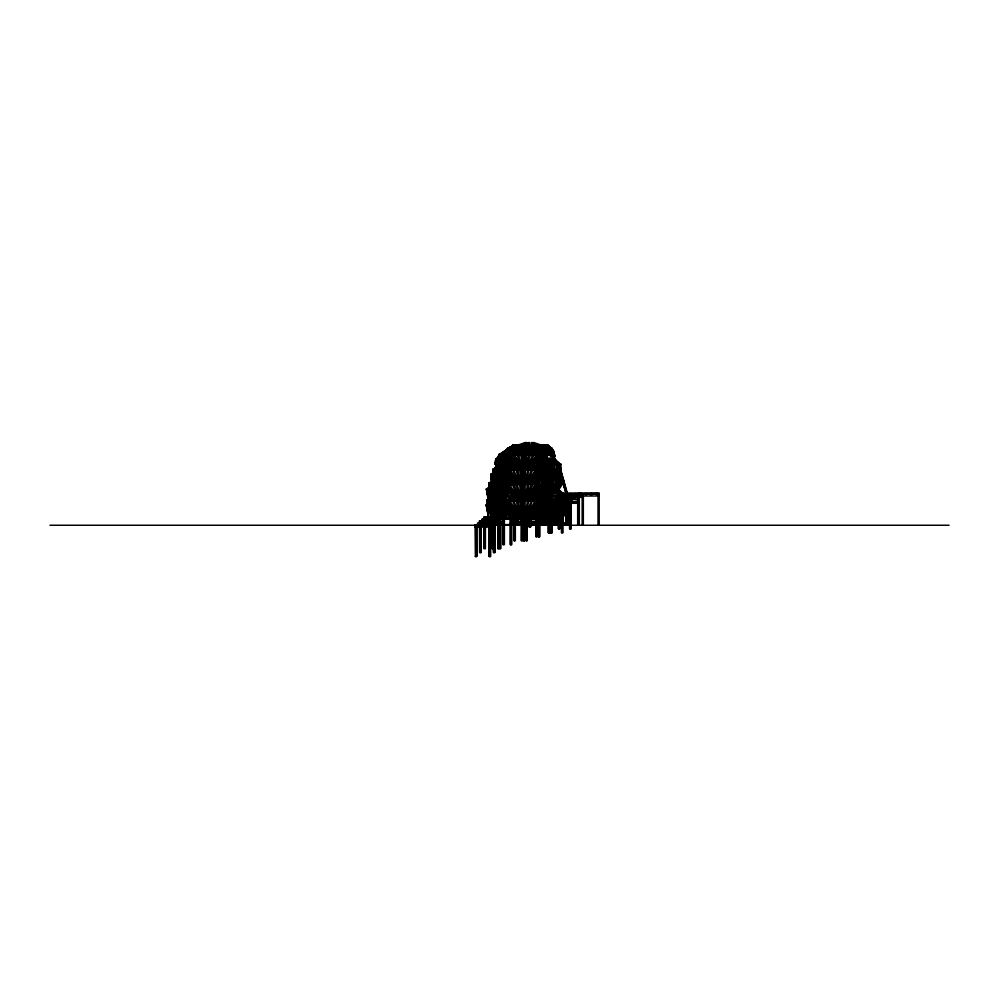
<?xml version="1.0" encoding="UTF-8"?>
<svg xmlns="http://www.w3.org/2000/svg" width="999" height="999" viewBox="0 0 999 999"><rect width="100%" height="100%" fill="white"/><g stroke="black" fill="none" stroke-linecap="round" stroke-linejoin="round"><path stroke-width="1.5" d="M500.599 499.887L500.924 485.152M501.51 518.893L500.561 518.693L500.924 501.011M500.786 499.85L500.899 488.086M500.899 503.946L500.561 518.693M501.336 501.56L501.498 485.439L500.736 485.189M501.323 518.943L501.66 488.261M501.523 517.37L501.66 504.12M521.003 467.182L521.191 455.419L522.365 455.469L521.228 455.532M522.14 467.12L522.327 455.357M507.579 474.1C508.466 457.842 506.805 485.414 506.555 468.868L538.648 468.893L538.536 474.138L537.35 474.1L537.462 468.868L537.4 474.138M529.62 463.236L538.611 469.68L537.937 470.616L528.995 464.21L529.62 463.236L515.759 463.236L506.643 469.642L514.473 482.929L514.497 481.78L520.229 481.805M514.897 464.423L530.519 464.423M520.242 482.979L514.448 482.929L514.497 481.78M522.602 470.042L522.614 468.893M522.627 468.656L522.652 467.507M522.652 467.257L522.677 466.108M522.652 465.859L522.639 464.685M522.976 479.957L523.314 463.299M537.887 470.591L538.611 469.68L530.182 482.979L530.119 481.78M530.144 482.954L530.157 481.805M539.31 479.133L538.174 479.133L538.211 475.174M501.785 472.739L502.31 455.282L503.071 455.044L502.547 472.49M502.01 471.291L502.36 459.59M502.734 472.552L503.134 459.465M523.751 494.493L524.013 484.353L525.187 484.39L524.875 494.78M523.613 513.586L524.05 500.724L525.187 500.786L524.762 513.648L523.613 513.586L524.762 513.648M524 513.124L523.776 518.868L524.925 518.943L525.149 512.662M488.898 488.061C490.384 474.95 487.562 489.035 489.647 488.099M489.735 485.464L490.01 482.829L489.922 485.464M548.114 508.316C550.074 490.472 545.641 508.666 549.238 508.291M548.289 522.664L548.676 511.413M507.205 454.545L507.604 448.826M507.642 453.471L507.842 448.826L513.698 444.93M499.438 484.016L499.9 475.024L500.636 474.962L500.387 483.603M499.625 484.053L499.9 475.024M544.88 448.451L551.685 456.456L544.755 448.551L551.56 456.555L548.788 453.596M508.578 448.788L508.429 452.622L508.953 448.451M508.791 454.582L509.203 448.451L508.903 454.682M544.617 456.318L545.317 447.265L546.053 447.515L545.429 456.456L544.118 456.555M545.354 456.555L546.053 447.515M523.426 480.044L524.2 469.967L525.374 470.067L524.325 482.979L525.374 470.067M525.412 484.053L525.586 481.406M538.898 454.408L538.486 459.128L539.622 459.128L540.034 454.408L507.942 454.295C507.367 469.667 510.514 444.318 508.678 459.016M530.819 466.046L530.719 467.07L515.034 466.97L515.197 466.046M522.352 467.182L523.851 449.325L525.024 449.438L523.501 467.182M524.275 450.524L524.275 451.673M523.451 467.07L525.024 449.438M530.769 467.182L539.71 458.179L538.848 457.405L529.945 466.533L530.769 467.182L539.947 455.182L531.343 449.213L532.167 450.362L516.595 449.887M539.585 459.016L540.034 454.408M536.638 499.612L536.975 495.729M536.775 498.451C538.598 496.953 535.114 499.887 537.1 495.766M537.637 499.612L537.974 495.729M537.986 512.924C536.013 507.467 544.255 514.373 548.289 511.463M549.413 507.267L543.181 507.23L543.081 508.366L537.599 499.75M539.86 517.27L543.918 523.501L543.081 524.225L543.181 523.089L547.764 523.089M543.181 523.089C544.143 528.296 533.491 508.054 543.081 524.225M550.012 500.811L550.412 496.303M550.137 500.861L550.536 496.353M551.023 500.811L551.411 496.303L551.136 500.861M563.299 516.258L564.872 514.31L564.048 513.548L555.993 523.451L556.818 524.225L556.918 523.089L552.347 523.089L557.042 523.126L556.942 524.263L551.323 524.225M563.936 498.314L564.16 495.729M564.285 495.766L563.811 499.612L564.934 499.662L565.159 495.729M565.397 510.327L564.273 510.289L563.811 515.472L564.934 515.521L565.272 510.289L564.934 515.521M491.133 473.863L490.846 479.133L491.133 473.863L512.237 473.888L511.763 479.133L510.839 479.095L511.5 473.888M490.659 479.095L491.595 479.133L492.207 473.951M492.669 474.138L492.957 468.868L498.051 468.893M493.344 472.802L493.581 470.179M493.531 472.827L493.706 468.868M496.903 469.38L507.092 469.38M500.524 483.404L502.122 468.231M500.711 483.441L501.785 473.888L501.486 475.012M502.035 470.854L501.96 469.68L502.072 470.854M501.136 484.927L502.647 468.269L502.559 471.328M502.285 474.35L501.323 484.952L502.734 474.962L503.658 475.062L502.31 485.364M502.834 457.667L503.096 453.184L504.108 452.922L503.646 457.554M503.484 457.442L504.108 452.922M526.261 524.762L526.123 521.291M527.122 525.249L528.146 519.892L527.609 525.249L527.659 512.475M527.847 525.249L528.146 522.202M491.908 474.45L492.532 473.351L491.221 484.365M490.259 490.397L492.282 473.326M490.509 490.422L490.846 487.612M495.242 471.765L496.853 458.141M495.504 471.678L497.102 458.166L496.728 459.29M515.122 451.336L515.484 448.289M515.921 451.336L516.283 448.289M521.54 445.691L532.455 445.591L531.967 445.117M525.986 450.736L526.673 445.03M526.623 448.963L527.085 444.93L526.898 446.678M526.785 450.736L527.497 445.117L526.66 444.93M537.924 448.289L537.562 451.336L536.763 451.336L537.1 448.201M501.723 501.136L503.583 487.337L501.91 501.086M502.46 501.623L504.145 487.799L503.396 487.387M502.647 501.585L504.145 487.799M502.472 518.893L501.535 518.518L503.583 503.196M503.596 503.721L501.535 518.518M503.459 506.343L504.108 500.998M502.285 518.943L504.145 503.658L503.396 503.246M502.647 517.445L504.145 503.658M501.61 485.039L502.734 474.962M501.948 486.638L503.658 475.062M549.325 477.609L551.835 459.79L549.325 477.609L550.437 477.822L552.822 460.039L551.71 459.827M550.312 477.859L552.822 460.039M554.982 475.249L552.597 493.044L551.61 492.794L553.796 476.486M553.921 476.461L551.61 492.794M502.734 472.739L504.458 460.052L505.407 460.039L503.683 472.727M502.922 472.789L504.458 460.052M503.496 472.664L505.407 460.039M550.961 505.407L552.372 495.442M550.874 506.868L552.497 495.479M551.86 507.067L553.371 495.504M551.885 515.609L552.372 511.301L553.483 511.413L552.035 521.628M551.923 521.578L553.483 511.413M523.776 467.12L525.524 455.357L526.66 455.419L524.912 467.182M495.804 458.891L495.079 464.085L495.804 458.891L506.443 458.941L506.056 460.015M495.829 464.085C496.853 451.823 497.465 464.71 494.892 464.023M502.035 453.971L511.763 453.371L511.538 454.395L513.236 456.618M503.621 472.739L507.217 453.471M504.07 471.303L506.443 458.941M506.78 455.906L507.005 454.782L506.955 455.969L499.862 455.906L501.123 454.782L513.024 454.845L501.123 454.782M507.255 453.371L507.242 454.545M506.493 458.703C508.066 456.718 499.438 460.527 496.803 458.641L498.064 457.517L514.935 457.33L498.339 457.28L499.6 456.156L513.886 456.156L514.747 457.28M504.37 472.739L507.767 453.421L507.43 456.443M504.807 471.303L506.905 459.415M512.225 453.971L511.763 453.371M515.971 458.891L515.072 464.023L515.996 464.085L516.72 458.891L515.996 464.085M515.259 464.085L516.158 458.941L515.122 457.579L498.064 457.517M525.387 495.654L528.521 479.133L529.632 479.345L526.748 494.767M526.71 494.767L529.595 479.333M525.312 518.643L526.423 518.893L525.262 518.693L529.632 495.966L528.521 495.729L525.099 513.411L526.223 513.648M526.386 518.943L527.597 512.799M504.557 472.664L507.305 459.99L508.216 460.114L505.756 471.503M504.745 472.727L507.305 459.99M505.569 471.453L508.216 460.114M511.413 447.365L510.689 447.515L509.777 452.297L510.539 448.776M509.665 454.72L511.301 447.265M504.895 457.105L506.243 451.036L507.055 450.811L505.769 456.643M505.069 457.217L506.418 451.148L507.23 450.924M502.385 486.226L506.393 469.942M502.572 486.251L505.344 474.388M503.034 486.675L506.905 470.167M503.221 486.7L506.081 474.525M525.399 479.77L528.921 464.922L530.069 465.197L527.022 477.859M526.123 484.74L526.835 481.768M502.522 502.497L505.969 489.373L502.709 502.46M503.571 501.735L506.693 489.947L503.758 501.685M504.433 505.806L506.081 499.937L506.793 500.524L505.344 505.656M504.62 505.756L506.081 499.937M503.421 518.893L502.522 518.356L505.781 505.269L511.388 513.361M505.969 505.232L502.522 518.356M503.234 518.943L506.693 505.806L503.758 517.544M508.316 493.543L507.704 492.407L503.708 502.31L504.383 503.034L507.917 489.835L500.986 483.553L491.258 484.215L501.71 484.69C501.186 482.292 500.462 485.526 500.986 483.553M546.253 456.555L548.439 448.788C545.966 448.414 545.392 458.316 545.991 456.456M552.422 506.643L555.207 496.316M553.196 507.055L556.206 496.403M553.321 507.092L556.331 496.453M551.885 523.938L555.619 510.701L551.997 523.976L552.959 524.225L556.73 510.876M552.959 524.225L556.618 510.839M550.649 477.435L555.144 462L556.106 462.425L551.723 477.822L550.774 477.41M552.934 492.619L557.317 477.21L552.934 492.619L553.896 493.044L558.004 478.958M553.896 493.044L557.892 478.983M503.721 490.234L504.532 487.45M503.908 490.234L504.72 487.45M504.495 490.372L505.269 487.699M504.682 490.372L505.457 487.699M547.19 525.249L549.163 519.892L547.614 525.249M492.819 484.315L493.706 481.418M496.328 472.689L498.076 466.87M549.587 448.726L549.3 449.375L542.469 445.666L542.757 445.03L549.587 448.726L547.152 456.555L538.911 456.555M505.556 472.49L509.777 459.403M505.744 472.552L509.965 459.465M507.455 468.968L512.062 455.344L511.376 455.094M501.448 500.074L500.799 499.463L507.917 505.694L507.617 506.63L500.686 500.349L500.986 499.413L487.599 499.512L488.698 498.326M500.686 500.349L501.173 499.375M500.686 484.49L507.43 490.809L507.917 489.835L486.9 489.885L487.45 490.809L487.087 489.835L491.745 483.603M507.43 506.668L507.917 505.694L504.008 518.981L504.033 517.794L504.195 518.943L493.806 518.981L493.656 517.844L493.993 518.943L494.667 518.169L487.799 508.304L487.325 509.028L493.993 518.943M530.531 450.811L525.237 466.858L530.531 450.811L531.63 451.036L526.373 467.182M503.034 487.524L508.553 472.152M503.221 487.562L507.579 474.95M504.195 486.488L509.015 472.539L508.366 472.127M504.383 486.513L508.279 475.262M527.122 495.504L532.167 481.231L533.279 481.618L528.608 494.83L533.241 481.618M510.189 454.233L513.748 446.078M510.302 454.32L513.049 446.128M510.901 453.733L513.636 445.979M511.001 453.833L512.837 448.663M528.833 512.924L526.773 518.518L527.897 518.893L528.946 515.984M502.809 454.408L499.113 454.295L497.315 459.016L498.064 459.016M497.49 459.128L499.113 454.295M498.513 457.829L499.862 454.295L498.676 457.942M506.206 449.775L507.33 449.438L507.092 453.034L506.468 450.661C510.414 447.627 497.777 459.44 499.075 455.082L507.155 449.325L507.954 454.682M529.857 449.95L531.331 445.979L532.117 446.228L531.206 448.576M530.731 449.65L532.117 446.228M507.704 492.407L503.521 502.36L504.195 503.084L508.366 493.131L504.383 503.034M506.918 507.579L507.954 504.994M503.521 518.219L507.704 508.266L508.366 508.991L504.383 518.893L503.521 518.219L504.195 518.943L508.366 508.991M544.667 447.614L552.047 456.456L544.667 447.614L548.463 452.297M527.934 478.359L532.492 467.132L533.591 467.582L529.258 478.096M529.532 484.315L530.494 481.843M505.631 490.571L507.267 486.663M507.205 488.474L508.254 485.939M506.855 489.735L508.441 485.939M507.779 469.58L510.776 462.712M511.975 459.952L513.361 457.267M507.967 469.63L512.762 458.641M509.29 467.944L513.786 457.617L513.174 457.205M509.478 468.007L512.824 460.314M553.833 506.518L558.666 495.404M553.958 506.555L558.778 495.454M554.645 507.117L560.889 493.094L559.865 492.632M559.727 511.613L554.245 524.225L553.234 523.763L558.666 511.263M558.778 511.313L553.234 523.763M559.602 511.575L554.245 524.225M506.78 492.507L509.065 487.25M514.635 525.249L517.007 519.892M514.947 525.249L517.195 520.167M515.659 525.249L518.381 519.892L517.032 525.249M515.971 525.249L518.381 519.892M516.72 525.249L518.381 522.202M557.842 467.195L552.897 477.859L551.997 477.272L558.116 464.048M557.767 487.587L555.182 493.044L554.283 492.457L558.004 484.515M559.078 481.905L560.402 479.233L561.301 479.82L558.841 484.977M504.058 487.362L510.477 474.2L504.058 487.362L504.832 487.974L511.063 474.787L510.289 474.175M504.645 487.949L511.063 474.787M511.263 454.27L514.198 448.913L512.512 452.759M512.4 452.659L514.198 448.913M535.714 471.778L540.447 477.859L554.42 477.797L560.676 464.523L552.235 458.166L551.723 459.115L557.617 463.623M557.742 490.384L556.48 493.543M559.015 487.712L562.961 479.707L555.831 474.238M505.806 489.985L505.519 486.775L505.794 487.974L512.325 474.675L506.63 468.231L507.33 468.881M533.99 452.809L526.81 466.808L527.834 467.182L535.014 453.184L533.99 452.809L535.014 453.184M527.147 445.167L528.521 442.52L528.521 445.167M528.284 445.167L529.657 442.52L529.657 445.167M549.575 450.237L546.465 456.131L547.152 456.555L550.262 450.661L549.5 450.324L550.262 450.661M509.527 447.49L508.329 448.052L506.855 451.336L505.981 451.236L507.579 448.201L551.723 448.289M508.341 448.201L506.605 451.336L508.204 448.289M512.812 445.691L513.461 444.93L520.142 445.03L519.555 445.566L521.84 449.375L522.427 448.826L520.254 445.117M513.111 445.292L520.192 445.691L526.898 442.52L526.898 445.167M512.687 452.647L516.708 445.03M513.474 451.473L516.883 444.93L516.508 445.591M513.211 452.647L517.332 445.117M520.991 450.324L521.878 448.052M521.403 450.224L522.465 448.201L521.515 450.324M528.883 495.367L535.464 483.179L536.5 483.728L529.82 496.116L536.463 483.728M565.821 499.325L566.445 498.901M563.823 525.249L566.908 519.892L563.985 525.249M564.385 525.249L565.846 522.564M564.56 525.249L566.008 522.564M565.072 525.249L566.908 522.202L565.247 525.249M506.306 469.205L506.818 468.269C519.093 479.283 506.743 475.724 507.005 468.294M511.625 475.586L512.137 474.637M551.848 459.078L552.36 458.141L553.321 459.265L540.846 459.29M560.676 464.523L560.164 465.459M555.182 475.199L562.325 480.669L562.961 479.707M531.967 495.954L535.664 489.373M533.116 496.303L536.663 489.947L535.626 489.41M528.146 513.074L535.501 499.937L536.5 500.524L529.145 513.648L528.146 513.074L529.145 513.648M532.742 510.464L528.309 518.356L529.358 518.893L529.358 521.378M535.239 508.354L529.358 518.893M509.815 468.281L515.109 459.265M509.989 468.331L514.385 460.564M511.913 466.083L515.472 459.79L514.935 459.215M512.1 466.133L515.472 459.79M531.356 495.979L538.399 483.553L529.095 477.435L515.234 477.897L506.443 484.627L507.167 485.551L515.996 478.833L515.322 477.909L515.996 478.833M513.511 452.659L516.271 449.051M514.335 451.511L515.659 448.913M516.158 448.951L514.473 451.898M507.267 490.871L508.678 488.424M506.755 492.095L508.866 488.424M509.927 487.962L507.717 491.795L510.114 487.974M499.95 488.449L500.112 490.484M510.889 525.249L513.986 519.892M512.225 525.249L513.986 522.202M513.111 466.258L516.92 459.727L511.938 453.421L502.897 453.421L495.904 459.677L496.553 460.739M533.916 497.752L538.561 489.835L535.064 487.512M535.464 510.976L530.731 518.981L515.122 518.981L515.122 517.794L530.744 517.794L530.731 518.981L529.882 518.219L536.038 510.464M533.716 447.265L534.453 447.614L533.716 447.265L532.167 449.775M533.066 449.95L534.428 447.515M529.345 479.757L535.689 469.18L536.7 469.792L528.721 482.979L527.747 482.405M533.304 479.483L536.463 474.175L537.474 474.787L533.591 481.193M555.394 506.431L561.738 495.966M555.519 506.481L561.863 496.003M556.093 507.205L558.928 502.759M559.49 501.598L561.026 499.05M562.649 510.551L563.461 511.138L555.531 524.225L554.595 523.601L561.863 511.863M563.461 511.138L555.531 524.225M505.094 487.225L511.525 477.26L505.094 487.225L505.794 487.974M511.338 477.235L512.025 477.984L505.606 487.949L505.706 486.8L502.609 486.775M557.529 507.005L560.027 503.046M565.034 510.976L556.942 524.263M534.777 481.93L539.373 474.675L538.661 475.586L536.113 473.751M511.938 453.421L511.351 454.345C511.738 457.879 518.369 460.289 516.146 460.601M508.966 460.227L505.806 463.973M528.558 478.409L529.183 477.447L528.558 478.409L537.774 484.527L538.399 483.553L506.443 484.627M492.994 499.837L487.987 492.407L486.825 493.081L487.524 494.218M489.173 506.331L487.437 503.746L487.912 503.021L489.76 505.457M487.437 503.746L488.099 502.972M487.325 509.028L487.799 508.304M558.304 471.753L554.295 477.822L553.359 477.122L559.952 467.132L560.889 467.832L559.952 467.132M554.183 477.859L558.191 471.778M535.814 482.292L543.581 492.282L542.857 493.007L542.907 491.833L556.643 491.833L556.593 493.007L555.644 492.307L562.362 482.292L563.174 483.017L556.705 492.982M555.769 492.282L562.362 482.292M534.902 468.044L537.262 464.485L546.041 464.46M530.619 513.648L538.523 503.696L537.624 502.972L529.72 512.924L530.656 513.611L514.922 513.698L514.922 512.562L530.581 512.512L530.569 513.698L538.399 500.412L537.737 501.386L528.508 495.067L529.183 494.08L515.234 494.168L515.959 495.067L515.322 494.08L506.443 500.449L538.399 500.412L529.133 494.13L515.322 494.08M512.437 445.866L508.553 451.336M505.032 456.456L512.887 445.03M517.707 448.276L519.855 446.228M518.106 448.476L519.742 446.128M538.711 475.611L539.373 474.675M513.074 465.896L515.909 462.275L513.261 465.946M516.358 462.987C509.028 471.103 517.794 464.373 515.721 462.212M530.681 448.052L531.143 450.324M534.115 442.52L534.303 444.93L529.87 448.826L530.531 449.275M533.329 445.766L534.34 446.528M532.567 447.614L539.348 456.555L539.984 456.218L533.204 447.265L532.567 447.614L538.536 455.494M533.99 445.591L543.593 445.591L534.228 445.03L534.74 445.666L530.457 449.375M533.204 447.265L539.91 456.318M534.365 446.128L540.884 456.418L534.365 446.128L534.989 445.979M538.249 444.93L542.757 456.456M538.086 449.051L541.146 456.555L538.086 449.051L538.848 448.913L541.908 456.418L536.7 462.812M538.848 448.913L541.833 456.518M539.922 448.863L538.586 444.93L542.907 456.418M542.832 444.93L549.512 448.826M540.809 448.913L541.52 448.951L540.809 448.913L542.844 456.518M542.507 456.518L543.618 456.456C541.72 441.945 543.631 443.106 544.455 456.555L543.381 456.418M545.541 446.528C540.234 443.431 550.399 457.554 544.343 448.289M545.804 446.678L547.027 447.34M547.29 447.49L548.526 448.151M542.057 456.456L538.124 445.03M545.841 445.03L548.439 448.788M548.776 448.289L550.524 451.336L549.475 448.289M544.455 456.555L545.429 456.456M546.141 456.131L546.828 456.555M549.825 451.336L550.599 451.236M547.002 455.794L538.761 455.794M528.321 466.545L537.062 454.657L538.036 455.282L529.295 467.182L528.321 466.545L529.258 467.07L538.036 455.282M528.359 466.658L537.1 454.757M529.72 496.515L537.624 486.188L538.523 486.9L531.456 496.178M531.418 496.178L538.473 486.888M533.366 497.952L537.787 492.407L538.673 493.543M535.601 497.015L538.686 493.131L537.737 492.445M530.781 518.943L535.601 512.874M488.399 487.799L505.469 487.762L506.68 488.898L487.5 488.936L488.586 487.762M489.498 486.413L503.983 486.376L505.207 487.512L488.598 487.549L489.685 486.376M502.322 485.027L503.721 486.126L489.697 486.176L490.796 484.99L502.509 484.99L490.609 485.027M486.9 489.885L491.933 483.553L492.669 484.453L487.45 490.809M491.433 498.126L488.698 498.126L490.134 497.015M489.71 497.252L487.187 500.412L487.549 501.386L487 500.449L490.359 496.241M487.549 501.386L490.996 497.265M486.9 505.744L491.933 499.413L492.482 500.349L487.45 506.668L486.9 505.744L509.69 505.694M493.806 518.981L487.087 505.694L488.761 503.583M490.447 501.486L492.12 499.375L492.482 500.349M487.45 506.668L488.923 504.832M559.565 503.196L556.88 506.493L559.69 503.234M561.363 500.998L563.149 498.788M561.488 501.036L563.274 498.838M562.387 501.323L563.96 499.388M562.512 501.373L564.085 499.425M556.106 523.501L564.173 513.586L564.872 514.31M563.174 516.208L564.76 514.273M556.818 524.225L561.725 518.194L556.693 524.175L555.993 523.451M534.053 450.749L535.839 448.451L536.5 448.888L534.203 451.685M534.178 451.585L536.5 448.888M518.431 449.5L520.754 447.614L518.806 449.95M518.543 449.6L520.292 447.265M518.693 449.862L520.654 447.515M537.649 472.24L530.207 481.118L537.649 472.24L538.561 472.989L532.679 479.92M534.702 481.668L538.424 477.235L539.323 477.984L536.051 481.905M504.42 457.455L506.78 454.645M538.761 457.005L541.658 457.005L537.312 462.175M490.459 489.585L489.16 486.888L489.76 486.188M489.16 486.888L489.947 486.188M537.849 448.826L531.943 445.03L531.418 445.566L537.325 449.375L537.824 448.726L535.002 452.135L537.037 450.237L537.624 450.749L535.114 453.034M539.223 456.031L539.91 455.082L507.992 455.082L517.482 449.213L531.381 449.325L530.694 450.287L539.185 455.931M536.263 462.312L538.261 460.015M538.698 461.163L541.633 457.455M539.123 461.163L543.119 456.555L543.493 457.455L539.285 462.312M538.848 462.312L542.22 458.429M540.859 495.854L536.85 499.999L536.85 498.663L539.135 496.016M538.798 496.89L536.85 498.663M536.85 499.999L540.297 496.016M541.595 495.591L538.848 499.325L537.724 498.901M541.858 495.854L538.274 499.999L542.145 496.016M534.702 467.719L536.563 465.484M493.643 472.265L492.807 472.964L493.718 472.252M493.793 484.303L490.984 477.959L491.945 476.161M493.743 500.349L488.149 489.985L488.711 489.41L494.343 499.837M488.898 489.373L488.149 489.985M491.096 505.606L488.261 500.561L489.011 499.937L492.407 506.481M488.149 505.844L488.898 505.232L495.704 518.319L494.955 518.943L488.149 505.844L488.898 505.232M498.663 471.603L495.317 462.937L496.016 462.212L499.8 472.077M496.203 462.275L495.317 462.937M507.455 499.75L507.692 507.642M507.779 499.512L536.925 499.463L535.264 498.326L509.415 498.326M507.48 500.899L537.3 500.849M511.301 496.99L533.241 496.94L534.902 498.089L509.702 498.126L536.426 498.076L533.553 497.589M511.638 496.74L532.892 496.703L531.181 495.604L513.274 495.566M508.354 500.561L509.353 499.937L517.42 513.074L516.458 513.648L508.354 500.561L516.458 513.648M514.373 494.792L530.007 495.317L529.095 494.168M507.43 502.972L506.53 503.746L514.997 513.648L515.896 512.887L507.43 502.972L506.568 503.696L514.96 513.698M513.324 495.766L506.53 487.962L507.38 487.2L514.935 496.016L516.083 495.729L520.491 513.411L516.046 495.766M506.468 504.945L506.356 499.712L538.399 499.712L538.561 504.907L538.399 499.712M507.28 506.668L509.04 505.394M507.642 506.181L510.664 506.131M508.516 505.844L516.67 518.893M521.615 494.13L522.252 513.611M522.177 494.13L522.177 495.317L522.24 494.13M522.29 498.126C522.19 494.43 522.415 502.135 522.34 498.326M528.508 495.067L537.774 501.348M529.632 495.966L528.471 495.766M537.425 490.322L534.44 490.322M538.561 489.135L537.387 489.185L537.587 494.33L537.387 489.185L538.561 489.135L538.686 494.38M517.919 513.648L519.018 513.186L512.524 497.914L511.438 498.376L517.969 513.611M519.43 513.611L520.541 513.361M520.854 513.648L522.027 513.536L520.854 500.724L519.68 500.836L520.891 513.611M535.501 499.937L536.5 500.524M518.131 518.893L519.18 518.481L517.994 515.696M523.389 513.611L522.789 494.08L523.613 518.893M537.225 499.75L537.387 504.945L541.745 505.432M519.555 518.943L517.994 512.537L519.555 518.943L520.704 518.643L514.985 495.966M520.467 512.4C519.218 517.107 523.226 523.751 521.803 514.547M537.624 502.972L538.523 503.696M522.427 518.943L522.377 515.896M538.636 509.028L537.737 508.304M529.882 518.219L530.931 519.305M489.672 484.515C493.906 479.22 489.71 487.05 489.285 483.553L492.457 480.157M489.285 483.553L492.507 480.494M537.262 472.527L540.447 477.859L541.296 477.097L536.85 471.578M537.962 485.052L542.732 493.044L543.581 492.282M497.377 466.945L493.469 470.591L493.119 469.642L498.513 464.335M493.119 469.642L495.467 467.544M493.469 470.591L497.19 466.92M498.114 469.205L491.633 475.586L491.296 474.637L497.764 468.269C497.177 469.867 503.246 466.733 506.818 468.269M493.643 472.539L497.964 468.294M497.077 458.841L503.084 453.471L503.346 454.395L500.374 457.055M496.166 460.601L503.346 454.395M539.248 502.335L542.969 508.316L543.918 507.642L537.487 497.689M491.358 483.179L490.521 483.728L491.133 483.017M535.851 478.821L540.297 475.149M539.872 476.973L537.737 478.783M494.355 469.755C496.166 468.056 492.919 471.266 495.104 472.327M495.179 483.878L492.532 474.75L493.219 474.175L496.391 484.465M514.522 482.954L515.459 482.255L507.455 472.24L506.555 472.964L514.56 482.979M546.515 448.476L544.954 445.979L546.653 448.276M549.113 451.998L552.272 456.555L548.339 450.574M497.927 458.066L498.913 457.517L498.089 458.179M499.587 471.403L497.127 459.79L497.864 459.215L500.799 472.227M515.322 477.909L506.481 484.627L514.26 496.553M538.174 494.218L541.933 491.558M538.523 494.218L539.947 493.543M539.935 494.218L542.457 492.47M538.174 510.077L543.156 506.505M548.588 508.941L540.059 508.941L538.411 510.039M537.45 511.913L543.543 507.38M544.03 445.117L548.314 445.591L547.539 444.93M544.08 445.866L544.03 445.03L544.23 448.826L551.136 456.031C536.838 440.596 553.084 461.001 554.383 456.131L552.747 450.237M546.266 445.691L545.704 445.03L547.202 447.664M546.378 445.866L548.389 448.963M547.464 445.666L547.527 445.03M544.355 448.726C545.179 451.286 543.044 442.819 544.405 445.666M547.714 446.078L553.933 456.555L549.275 448.663M549.263 446.528L511.238 446.428M549.438 446.678L511.101 446.678M551.473 456.356L545.604 450.661M550.274 447.34L510.014 447.34M550.449 447.49L509.665 447.39M551.273 448.151L548.701 445.766L512.325 445.766M549.687 447.265L554.645 456.555L550.973 448.551L552.122 448.726L552.047 449.375L548.538 446.541M551.56 448.788L554.32 456.118L553.109 456.555M551.873 448.963L507.504 449.275L513.811 445.03L508.104 448.963M552.884 450.237L554.87 456.555M553.096 450.749L554.994 456.555L551.073 456.555L548.451 453.908M553.683 451.336L551.585 448.201L553.546 451.236M551.273 456.031L551.71 456.118M548.239 450.025L553.009 456.418L549.65 451.411M553.446 456.555L548.613 449.013M554.645 456.031L555.132 456.456L553.371 450.661M554.158 456.555L550.037 448.638M515.996 495.017L507.117 501.386L506.481 500.412L515.034 513.611M507.242 453.034L501.623 453.034L500.162 454.07L503.046 454.183M502.097 452.922L503.384 451.773L507.679 451.773M503.871 451.673L505.332 450.636M499.075 455.082L507.33 449.438M508.653 457.405L507.754 458.179L515.147 467.182L516.083 466.533L508.653 457.405L507.754 458.179L515.109 467.07M536.638 466.683L542.682 477.247L541.733 477.859L539.135 473.339M516.433 464.21L507.28 470.591L506.643 469.642L507.317 470.616L516.483 464.235L515.809 463.274M494.955 500.124L489.922 487.799L490.559 487.387L495.641 499.837M491.071 501.048L490.022 498.376L490.659 497.952M496.091 518.893L489.922 503.658L490.746 503.196M495.916 518.943L496.728 518.481L491.283 504.595M538.623 511.088L539.66 510.551L545.167 523.601L544.255 524.175L538.748 511.138M544.368 524.225L545.292 523.651M547.777 496.678L544.555 498.663M551.061 496.241L545.641 499.325L547.914 497.352M512.187 445.866L511.338 446.528M507.504 449.275L513.561 445.03M508.616 456.031L518.094 450.174L508.616 456.031L507.992 455.082M513.736 478.908L508.541 469.755L509.577 469.205L514.785 478.446L509.577 469.205M516.033 482.979L517.02 482.405M496.615 467.544C498.501 466.196 495.067 468.918 497.065 470.242M499.038 500.074L494.792 472.539L495.704 472.152M490.197 499.999L492.495 498.663M493.231 484.353L492.644 481.618L493.344 481.231M517.095 451.398L515.472 448.726L522.215 444.93L531.943 445.03M515.496 448.826L522.215 444.93M522.627 445.566C508.454 452.647 519.892 448.988 522.24 445.03M508.429 448.888L509.315 448.551M500.824 472.739L499.562 457.617L500.511 457.267M510.951 454.757L509.927 455.282L510.914 454.657L512.437 457.405M544.642 488.386L540.134 477.185L539.098 477.634L544.942 491.795M538.973 464.797L544.043 477.41L543.019 477.859L538.985 467.832M516.945 495.229L511.438 482.342L512.524 481.893L517.832 494.405L512.524 481.893M522.252 444.218L526.161 442.52L526.161 445.167M544.842 500.998L542.682 492.669L541.533 493.543M544.792 521.278L541.595 508.903L542.682 508.528L544.842 516.858M545.541 508.316L546.628 507.954L545.916 505.169L546.628 507.954M545.541 524.175L546.628 523.801L545.916 521.028L546.503 523.763M511.75 467.544L512.862 467.157L518.556 482.567L517.445 482.954L511.788 467.582M496.153 500.536L491.933 485.439L492.807 485.152M497.015 519.305L491.933 501.298L492.807 501.011M496.865 518.943L497.739 518.643L493.631 503.946M515.272 459.128L513.211 453.184L514.31 452.809L519.168 466.808L518.069 467.182L515.746 460.477M518.031 467.07L519.168 466.808M517.582 445.167L525.511 442.52M497.34 470.167L498.276 469.942L497.34 470.167L498.039 483.341M539.81 460.064L544.305 477.859L545.392 477.584M546.59 493.044L547.677 492.769L545.804 485.352M546.828 508.316L546.016 500.699L546.828 508.316L547.952 508.116L546.853 497.827L547.952 508.116M546.478 471.803L545.791 458.141L546.603 471.765M546.241 458.141L546.316 459.29L546.366 458.116M546.328 459.59L546.391 460.739M552.235 458.166L543.231 458.141M554.245 459.59L555.744 460.739M546.515 462.375L546.59 463.524L546.515 462.375L558.004 462.35L559.39 463.524M556.068 460.976L557.692 462.1L546.503 462.125L557.692 462.1M546.603 463.773L546.665 464.922L546.603 463.773L560.814 463.736L561.001 469.006L560.002 469.006L559.815 463.736M549.075 464.897L549.025 477.859L549.075 464.897L547.952 464.86L548.026 477.784L549.15 477.822M559.765 464.922L546.665 464.922M560.002 469.006L561.001 469.006M535.839 471.753L540.571 477.822L540.621 476.648L554.358 476.648L554.295 477.822M540.447 477.859L540.621 476.648M542.682 477.247L535.751 465.397M544.043 477.41L538.848 464.835M544.305 477.859L539.935 460.039M547.839 477.859L546.79 458.141L545.666 458.166M560.302 477.534L548.926 477.534L549 478.683M561.975 478.958L562.287 484.19L562.1 478.921L549.013 478.921L549.075 480.069M550.237 480.044L551.361 480.094L551.436 493.007L550.312 492.969L550.362 480.019L550.124 493.044L549.263 476.361M551.361 480.094L551.436 493.007M561.675 478.708L548.876 478.708M560.402 479.233L561.301 479.82M562.05 480.107L548.951 480.107M562.325 480.669L555.307 475.174M537.999 486.963L542.857 493.007M544.655 485.352L542.469 476.698M563.174 483.017L562.237 482.317M546.715 482.654L547.877 493.044L549 492.944L548.513 488.636M547.877 493.044L549 492.944M496.478 483.553L498.301 500.074L496.503 490.147L495.579 490.259L497.365 500.487M496.815 483.553L498.489 500.037M496.403 484.74L496.441 483.553M496.453 485.027L496.603 486.176M496.653 486.413L496.803 487.549M488.236 499.612L486.563 489.185L507.667 489.135L508.191 494.38L507.442 494.38L506.743 489.185L508.191 494.38M496.84 487.799L496.99 488.936M487.649 490.272L506.893 490.322M497.027 489.185L497.177 490.322M495.579 490.259L497.552 500.437M496.503 490.147L498.051 500.162M487.987 492.407L492.807 499.875M499.35 500.162L498.588 490.147L499.537 500.124M500.312 500.437L499.338 490.222L500.124 500.487M507.667 489.135L486.563 489.185M488.199 494.33C486.575 496.853 487.587 480.881 488.012 494.38M507.43 490.809L500.874 484.453M488.698 498.126L491.62 498.089M490.022 498.376L491.258 500.998M486.675 499.75L488.012 510.227L486.675 499.75L491.583 499.75M487 500.449L501.71 500.549M489.011 499.937L492.22 506.53M487.762 500.849L502.509 500.849L504.195 503.084M497.002 499.375L499.8 518.831M489.885 501.985L503.721 501.985M489.685 502.235L503.983 502.235L505.207 503.371L488.786 503.371M496.453 500.886L496.603 502.035M488.586 503.608L505.469 503.608L506.68 504.757L487.5 504.795M489.922 503.658L495.529 517.445M496.653 502.272L496.99 503.371M501.685 501.261L500.736 501.048M488.236 515.472L486.563 505.044L487.45 510.189L488.199 510.189M488.111 504.945L487.599 499.712L487.937 503.646M506.793 500.524L505.894 499.987M496.84 503.658L497.177 504.757M487.649 506.131L506.893 506.181M497.027 505.044L497.365 506.131M498.826 548.551L498.826 518.818L497.827 518.943L495.766 506.081L497.777 517.594M496.753 505.819L498.551 518.868M500.561 518.893L499.612 518.868L498.588 506.006L499.675 517.407M499.15 506.118L500.437 517.594M507.704 508.266L508.191 509.028M506.63 510.227L508.379 510.189L507.654 504.907L487.375 504.945M497.827 518.943L498.139 548.551M516.533 464.947L515.372 465.172L518.956 482.979L520.079 482.742L516.533 464.947L520.029 482.704M517.007 451.148L518.144 450.924L517.007 451.148L519.542 467.182M519.505 467.07L520.666 466.958L518.106 450.811M522.502 450.624L521.828 446.128L522.627 445.979L523.301 450.512M486.538 489.985L486.575 488.798L489.71 506.605M486.588 490.272L486.788 491.421M486.825 491.658L487.025 492.794M486.538 505.844L486.088 504.745L490.022 524.175L489.572 523.089M486.588 506.131L486.788 507.28M486.825 507.517L487.025 508.653M487.325 508.903L487.025 510.077L488.012 510.227M520.654 494.917L519.68 484.565L520.854 484.465L521.765 494.555M495.579 506.118L496.503 506.006L498.489 517.407M514.31 449.013L513.661 448.951M520.317 480.369L519.855 470.029L521.041 469.992L521.441 480.044M521.016 518.943L522.152 518.868M541.146 456.555L541.908 456.418M514.398 479.083L530.057 478.571M513.274 479.433L531.231 478.821M511.688 480.644L532.892 479.92M511.338 480.894L533.241 480.157M534.902 481.268L509.752 482.105M509.415 482.367L535.264 481.493M507.817 483.578L536.888 482.592M507.529 484.99L537.3 483.991M507.604 489.098C505.681 476.073 510.202 490.372 506.468 489.135L506.306 483.866L538.399 482.792L538.561 488.061L537.387 488.099L537.225 482.829L537.425 488.099M544.03 445.03L547.664 444.93L552.31 449.275M515.334 448.151L508.678 448.151M551.535 448.052L516.533 448.151M536.738 451.236L537.562 451.336M506.081 451.336L506.855 451.336M553.409 451.336L551.86 448.201M503.696 451.56L506.643 451.673M501.935 452.809L507.455 452.934M501.935 454.495L512.312 454.545M499.238 455.182L506.68 455.182M506.58 455.444L499.463 455.332M550.899 455.794L554.832 455.694M510.939 455.906L513.886 455.969L512.837 454.782M538.811 456.456L547.302 456.356L547.065 455.694M538.773 457.142L541.658 457.005M510.377 458.641L515.984 458.703M510.427 458.891L516.908 458.941M541.096 459.59L554.37 459.552M540.209 460.739L555.869 460.701M539.56 460.976L556.193 460.951M538.336 462.1L543.856 462.1M534.328 462.312L544.293 462.312M544.792 462.312L545.541 462.312M543.806 462.35L539.41 462.212M533.266 462.812L544.293 462.812M544.792 462.812L545.541 462.812M546.59 463.524L559.502 463.499M532.579 463.973L545.791 463.973L550.174 493.044L550.174 532.692L552.147 532.692L552.147 508.903M567.307 500.624L567.307 493.044L559.078 463.973L557.255 463.973L548.988 453.484M514.86 464.385L530.481 464.385M546.528 464.547L560.551 464.547M513.723 464.71L531.68 464.71M545.641 465.784L512.037 465.834L535.789 466.034M511.725 466.108L533.591 466.083M533.054 466.283L535.789 466.283M533.054 466.533L535.789 466.533M498.289 467.257L495.354 467.232M535.227 467.257L510.077 467.257M498.114 467.507L495.104 467.47M509.727 467.507L535.576 467.507M540.272 453.209L544.792 463.973L544.817 468.144L545.816 468.144M566.908 525.249L566.908 493.044L558.678 463.973L558.728 468.144L565.746 491.57M498.201 468.656L494.13 468.656M508.066 468.656L537.175 468.656M497.09 469.418L507.292 469.418M494.23 472.627L493.306 469.68L538.611 469.68M496.378 470.017L493.606 470.017L496.565 470.042M508.791 470.829L494.955 470.829L508.978 470.854L507.829 469.68M506.393 471.615L499.113 471.615M493.531 472.227L510.139 472.252L508.991 471.078L494.892 471.103M537.849 473.613L539.098 473.613L539.098 455.769M509.34 474.675L512.325 474.675M534.815 474.675L537.862 474.675M554.92 475.924L558.154 475.886M554.22 476.161L558.478 476.136M537.849 477.285L544.767 477.285M537.724 477.31L544.642 477.31M544.942 477.684L537.025 477.684L537.025 483.716M537.499 478.708L544.73 478.683M537.25 478.958L544.642 478.921M537.887 479.732L562.849 479.732L555.719 474.263M535.864 480.107L544.717 480.069M523.588 482.929L530.182 482.979L529.32 482.255M562.412 484.165C565.734 485.214 561.351 471.316 563.286 484.19L562.287 484.19M544.667 493.543L543.781 488.174L545.766 493.543M559.078 493.543L557.417 490.484L557.417 488.174L560.601 493.044M535.526 489.835L538.561 489.835L537.899 490.809L536.101 489.585M507.642 490.322L510.664 490.272M543.781 490.484L545.092 493.543M545.641 490.484L546.091 493.543M557.417 490.484L559.253 493.543M558.304 491.658L561.176 491.708L558.429 491.708M543.156 492.844L540.259 492.794L541.795 491.658M555.469 492.794L562.387 492.794M507.267 493.044L511.625 493.543M507.255 493.543L511.938 493.543M521.903 493.543L524.013 493.543M532.242 493.543L599.188 493.543M549.025 494.03L550.174 494.03M599.188 494.03L565.821 494.03L565.983 524.762M548.738 494.855L548.314 496.016L550.599 498.663L550.174 499.999M550.599 494.855L551.023 496.016L544.555 499.999M566.733 494.855L566.57 496.016M583.329 495.029L566.421 495.029L566.421 500.624M506.493 495.354L513.686 495.354M531.568 495.354L547.839 495.354M550.449 495.354L565.209 495.354L565.209 493.543M580.931 495.354L580.431 493.543M566.421 495.516L583.329 495.516M505.919 496.016L512.637 496.016M579.308 496.016L536.413 496.016L536.413 494.855M582.567 496.016L599.188 496.016M579.133 496.678L581.293 496.678L581.306 495.029M578.558 497.002L558.029 497.002L578.558 497.502M567.157 497.34L583.329 497.34M558.291 498.002L565.109 498.002M488.511 498.376L491.508 498.326M499.1 498.663L499.1 499.999M563.886 498.663L561.188 498.663L561.188 497.502M545.404 498.901L546.028 499.325M559.627 498.988L554.158 499.488L575.162 498.988L560.576 499.488M559.04 499.325L578.558 499.325M566.733 499.999L560.264 496.016M537.287 500.224L538.836 500.224M537.287 500.724L538.836 500.724M504.408 500.849L507.192 500.849M557.08 500.974L548.251 500.974L548.251 532.692L549.587 532.692L549.737 494.03M548.251 501.461L549.388 501.461M549.912 501.461L578.558 501.461M548.251 501.96L549.388 501.96M550.174 501.96L550.924 501.96M558.304 501.96L571.191 501.96M553.071 502.622L558.466 502.622M570.641 502.622L576.411 502.622L576.411 501.461M536.5 502.872L540.971 502.872L536.5 503.371M545.816 502.959L548.251 502.959M570.454 502.959L555.007 502.959L570.454 503.446M550.924 503.284L551.236 501.461M578.558 503.284L557.979 503.284L558.029 500.974L572.614 501.461M545.816 503.446L548.251 503.446M567.057 504.932L552.459 504.932L567.057 505.432M486.563 505.044L507.667 504.994L508.191 510.227M535.052 505.519L546.703 505.432M548.251 505.432L547.764 507.255M535.052 506.006L542.769 505.519M537.849 506.593L545.317 506.593M534.665 506.918L535.814 506.918M536.95 507.255L540.184 507.255M534.665 507.417L535.814 507.417M570.454 507.417L549.912 506.918L564.51 507.417M550.174 507.904L563.061 507.904M533.366 508.154L544.18 508.653M537.562 496.441L542.969 508.316L549.063 508.316M533.366 508.653L548.688 508.703M562.524 508.566L568.294 508.566L568.294 507.417M563.061 508.903L540.059 508.941M562.537 509.228L570.454 509.228M532.792 509.39L535.826 509.39M537.025 509.39L538.274 509.39M544.942 509.39L544.08 509.39L544.08 477.684M548.251 509.39L563.061 509.39M548.251 509.89L552.147 509.89M506.68 510.189L508.379 510.189M537.587 510.189L548.476 510.077M537.549 510.227L548.401 510.327M532.792 510.551L535.826 510.551M551.211 510.551L560.439 510.551L560.389 508.903M531.643 510.801L545.154 510.801M510.826 510.889L508.179 510.889L510.826 511.376M538.523 510.976L551.011 510.889M535.814 511.213L535.327 509.39M549.388 511.213L562.325 511.213M531.056 511.301L551.373 511.376M566.421 511.376L568.044 511.376M569.567 511.376L571.191 511.376M577.684 511.376L579.308 511.376M552.659 511.463L564.298 511.463L552.372 511.301M506.418 512.862L512.674 513.361M545.804 512.862L539.298 513.361M505.457 513.361L512.537 512.862M513.761 513.361L545.804 513.361M505.457 513.861L511.75 513.861M545.654 513.936L514.035 513.449M513.761 514.522L517.032 514.522M510.751 514.847L505.169 515.347M505.144 515.172L512.175 515.172L512.175 513.361M504.458 515.347L510.751 515.347M551.011 515.347L535.402 514.847L541.895 515.347M535.814 515.834L539.71 515.834M536.663 516.083L513.973 516.083L536.663 516.583M539.647 516.083L545.679 516.083M537.849 516.495L537.937 515.347M539.323 516.495L550.099 516.495M493.693 516.833L483.928 516.833L483.928 548.551L485.414 548.551L485.414 517.819M530.781 516.833L538.573 516.833M536.962 517.157L540.197 517.157L540.197 515.347M551.011 517.157L547.764 517.157L547.764 515.347M483.928 517.32L494.355 517.32M510.751 517.32L504.02 516.833M530.781 517.32L538.573 517.32M483.928 517.819L504.033 517.794M494.555 518.818L481.718 519.305L501.236 519.143M536.251 518.731L514.11 518.731L536.251 519.23M538.998 518.731L545.579 518.731M502.385 519.143L510.751 519.143M538.998 519.23L545.579 519.23M498.663 523.101L499.225 520.167M522.39 522.202L521.903 519.892L522.802 523.988M544.555 519.892L547.464 525.249M522.964 520.791L529.458 520.791M479.458 521.291L498.826 521.291M514.735 521.378L522.514 521.378M522.964 521.291L544.954 521.378L541.595 508.903M479.607 521.79L494.905 521.79M523.364 521.79L527.26 521.79M514.735 521.865L522.514 521.865M528.733 521.865L536.525 521.865M538.736 521.865L544.954 521.865M549.163 522.202L547.852 525.249L545.679 521.228M495.941 522.452L496.403 521.291M526.336 522.452L537.674 522.452M494.505 522.777L477.397 523.276L498.826 523.101M526.123 523.276L518.981 523.276L518.943 525.249M527.26 523.101L527.747 521.291M538.573 523.101L535.327 523.101L535.327 521.291M543.306 523.126L547.889 523.126M526.361 524.013L536.351 524.013M538.424 524.013L543.881 524.013L543.768 524.762M519.642 524.512L490.834 524.762M526.361 524.512L548.713 524.512M551.236 524.512L565.709 524.512L566.146 525.249M519.642 524.762L475.137 524.762L475.112 527.072L494.505 527.072M550.174 524.762L526.286 524.762L526.411 540.621M551.236 524.762L567.132 524.762M567.469 524.762L568.631 524.762L568.631 494.03M522.877 525.087L526.123 525.087M49.95 525.249L949.05 525.249M475.287 525.749L490.584 525.749M489.697 526.411L492.082 526.411L492.082 525.249M493.456 548.551L491.883 548.551L491.883 527.035M481.093 552.509L479.607 552.509L479.458 520.791L496.565 521.291M475.287 556.48L476.773 556.48L476.773 527.285M492.644 481.618L493.431 484.365M490.234 482.604L492.932 482.742M509.178 489.11L509.727 489.135M489.073 482.792L492.769 482.979M490.447 486.288L489.473 483.553L493.918 483.791M526.698 455.532L525.524 455.357M522.24 477.672L522.177 478.821M522.752 477.659L523.301 494.418M521.615 477.697L522.165 494.455M522.177 479.12L522.315 480.282M522.252 480.531L522.327 481.68M522.29 481.93L522.327 483.079M522.377 483.341L522.415 484.49M520.816 484.465L521.728 494.555M498.401 490.197L499.338 490.222M498.401 506.056L499.338 506.081M496.69 459.59L496.303 460.701L495.904 459.677M496.528 460.976L496.391 462.125M496.603 462.45L496.453 463.623M496.191 463.773L495.566 469.006M492.12 474.775L491.983 475.924M491.783 477.559L491.883 478.808M491.62 478.958L490.996 484.19M512.237 473.888L511.763 479.133M510.064 473.726L511.813 475.611M493.469 472.502L510.164 472.465L511.301 473.651L492.307 473.651M491.296 474.637L494.23 483.541M492.532 474.75L495.367 483.903M490.984 477.959L493.981 484.34M530.569 450.924L531.668 451.148M525.237 466.858L526.336 467.07M525.786 482.979L524.687 482.742M497.127 459.79L499.775 471.466M506.206 469.917L507.092 470.192M542.682 492.669L545.067 502.347M543.181 507.23L542.969 508.316M541.795 507.517L540.259 508.653M542.682 508.528L545.067 518.206M543.918 523.501L542.969 524.175L539.959 517.582M533.716 442.52L543.893 445.991M527.247 482.979L526.198 482.567M557.317 477.21L558.391 477.609M553.059 492.594L554.008 493.007M509.403 496.016L511.7 497.34M508.491 496.253L511.925 498.239M507.092 496.016L510.539 498.002M549.55 447.265L549.425 447.365M564.073 496.678L566.396 498.002M562.599 496.016L566.908 498.663L562.437 496.016M563.211 496.915L565.372 498.239M561.026 495.804L566.046 498.901M560.988 496.016L563.586 497.602M560.826 496.016L564.06 498.002M535.826 447.39L537.125 448.289M500.449 455.282L501.286 454.757L501.411 457.742M536.076 444.905L532.517 442.52L532.517 446.491M522.664 463.236L522.639 464.385M512.649 445.666L512.749 444.93L504.882 456.356L505.482 455.794M562.537 510.514L563.349 511.088M505.781 489.41L506.693 489.947M505.781 505.269L506.505 505.844M552.122 448.726L547.402 445.03L547.589 445.666M540.309 462.987L539.51 462.812M558.703 489.697L564.098 494.268M559.078 491.52L562.337 494.255M558.703 505.556L560.938 507.417M562.674 508.903L565.147 511.026M522.427 448.826L521.84 449.375M516.421 445.766L514.797 448.863M510.864 446.678L509.777 447.49M507.942 448.289L506.231 451.236M506.83 450.749L506.843 453.034M505.769 498.301L508.029 500.412M505.581 498.339L507.842 500.449M500.986 499.413L507.729 505.744M500.874 500.299L507.617 506.63M534.715 451.835L531.618 448.451L531.068 448.888L532.854 450.749M507.517 492.445L508.191 493.169M549.075 454.345L551.073 456.555M546.853 495.591L548.763 497.789M546.878 496.016L549.163 498.663L546.453 496.016M545.579 495.854L549.163 499.999L545.292 496.016M507.592 508.266L511.313 512.712M514.173 515.971L516.021 518.219L515.159 518.943L513.648 516.495M507.554 509.952L510.002 512.912L507.517 510.002M549.325 453.371L551.91 456.555M509.989 479.445L511.8 481.693M549.712 452.31L559.078 463.973L559.115 468.144M549.662 452.31L558.841 463.973L567.157 494.03M549.388 453.484L557.654 463.973M549.163 453.484L557.479 463.973M548.214 450.674L552.397 456.456M515.472 448.726L515.896 449.375M517.519 449.325L518.144 450.287M491.758 499.425L487.325 493.169L492.382 500.674M487.912 503.021L489.572 505.494M487.624 503.696L489.36 506.293M487.512 508.991L494.18 518.893M548.376 449.937L552.872 456.518L549.8 451.373M550.087 451.373L553.234 456.555M544.193 448.201L546.303 451.336M515.846 494.48L509.315 484.053L508.354 484.677L515.109 495.467M511.101 492.032L509.515 489.373L508.516 489.985L510.876 493.806M510.327 506.53L511.913 509.203M515.197 514.385L516.77 517.045M515.147 467.182L508.029 455.182L517.482 449.213M509.827 478.658L512.187 482.654M487.087 505.694L487.637 506.63M490.197 519.892L493.294 525.249M490.197 522.202L491.958 525.249M537.287 479.258L544.967 492.432L544.143 493.007L536.451 479.845M511.488 478.596L512.974 481.193M509.89 455.182L513.136 460.964M515.197 464.635L516.608 467.182L517.632 466.658M547.976 445.979L554.283 456.555L549.974 447.515M558.878 489.51L561.063 493.543M558.716 489.51L560.901 493.543M557.417 488.174L560.339 493.543M545.841 521.228L548.026 525.249M546.778 525.249L546.416 524.512M546.041 525.249L544.38 522.202L546.203 525.249L546.191 524.512M487.087 489.835L492.769 500.399M487.187 500.412L490.034 505.694M488.711 489.41L494.155 499.887M488.711 505.269L495.516 518.356M488.336 505.806L494.443 517.544M489.348 486.9L490.659 489.597M491.62 477.235L494.58 483.504M502.534 525.249L499.85 519.892L502.172 524.762M501.51 525.249L499.85 522.202L501.198 525.249M500.449 525.249L498.788 522.202L500.049 524.762M540.659 497.277L545.167 507.742L544.255 508.316L539.722 497.777M516.071 514.048L517.057 516.52M540.721 451.86L545.791 463.973M540.846 453.209L545.367 463.973M540.709 453.209L545.217 463.973L549.737 493.044M541.221 455.894L544.605 463.973L544.742 493.543M541.083 455.894L544.467 463.973M540.646 455.894L544.03 463.973M489.473 483.553L489.872 484.527M540.009 477.21L544.517 488.424M551.111 448.451L554.183 456.218M490.559 487.387L495.454 499.887M493.031 503.471L494.118 506.243M492.844 503.508L493.931 506.293M492.307 503.671L493.356 506.343M492.12 503.721L493.169 506.381M490.559 503.246L496.54 518.518M554.994 456.555L551.985 448.726M496.016 462.212L499.612 472.028M493.306 469.68L493.656 470.616M520.017 449.95L519.168 447.515L519.967 447.365M538.773 455.332L509.04 455.444M524.363 450.636L524.438 449.213L523.888 455.332M515.359 450.636L533.279 450.524L534.852 451.673L513.648 451.673M513.274 451.885L535.139 451.773L536.713 452.922L511.563 452.922M511.188 453.146L537.012 453.034L538.586 454.183L509.478 454.183M546.665 455.794L546.89 456.456M530.519 448.201L531.218 450.224M530.519 450.224L529.82 448.201L530.444 450.324M493.219 474.175L496.203 484.44M547.19 493.543L545.217 488.174L546.765 493.543M543.781 488.174L545.329 493.543M538.786 520.167L540.259 525.249L540.347 524.512M538.661 521.228L539.822 525.249M536.85 519.892L538.399 525.249M538.011 524.762L538.224 524.512M537.724 525.249L537.599 524.512M502.897 453.421L503.159 454.345M558.728 468.144L565.933 493.044L558.953 468.144L558.841 463.973M541.52 448.951L543.618 456.456M541.458 449.051L543.556 456.555L544.53 456.456L543.381 446.128M492.619 485.189L496.928 499.85M492.919 488.261L496.341 500.499M492.619 501.048L497.552 518.693M544.905 505.457L541.72 493.094L544.792 505.419M540.771 459.827L541.645 462.762M542.27 465.746L545.017 476.098M543.444 476.486L545.054 482.392M535.851 447.49L534.565 446.678M545.941 490.484L546.715 493.007M525.511 448.913L524.737 449.051M515.921 450.324L515.234 450.661M519.792 494.355L516.046 479.545L514.935 479.832L518.793 495.042M496.078 459.727L498.763 471.341M497.864 459.215L500.611 472.165M486.326 488.848L489.473 506.643M486.326 504.707L489.772 524.225M497.102 503.571L497.602 506.418M496.915 503.608L497.415 506.456M496.166 474.95L497.552 483.354M495.516 472.127L497.365 483.329M546.041 469.605L546.478 472.515M546.915 475.437L547.352 478.346M548.014 482.754L548.463 485.689M548.901 488.636L549.35 491.57M544.792 463.973L549.163 493.044L549.163 525.249M544.817 468.144L548.563 493.044M503.846 501.985L504.008 503.121M497.602 488.024L499.225 500.037M497.602 503.883L499.438 517.395M496.441 499.413L498.701 518.943M496.628 500.849L496.64 502.035M486.75 489.135L487.45 494.33M507.704 454.682L507.367 451.785L507.592 454.582M547.702 481.456L548.026 484.328M547.577 481.481L547.902 484.353M548.389 488.661L548.876 492.969M546.828 482.617L548.001 493.007M544.268 464.897L545.004 472.614M546.952 524.225L546.016 516.558L546.828 524.175M524.05 520.167L523.938 523.913M523.788 524.762L523.851 540.621M521.903 519.892L522.315 523.988M498.963 503.571L500.374 518.943M500.761 460.289L501.773 472.377M500.324 457.205L501.598 472.327M499.975 460.314L500.886 471.353M548.251 476.361L548.676 485.464M548.975 488.474L549.038 491.533M546.453 459.552L546.441 460.739M536.001 480.232L536.151 482.854M544.68 445.566L544.742 449.375M498.089 469.917L498.863 484.74M497.752 474.525L498.226 483.366M538.611 506.293L538.686 510.227L538.598 507.642M545.392 468.144L545.217 463.973L545.217 493.543M598.026 494.03L598.026 524.762L599.188 524.762L599.188 493.044L533.029 493.543M596.79 493.543L596.79 495.354L596.291 493.543M591.508 493.543L591.508 495.354L591.008 493.543M586.213 493.543L586.213 495.354L585.726 493.543M583.329 494.03L583.329 524.762L582.167 524.762L582.167 494.03M580.918 493.044L580.918 495.516M580.756 495.516L580.756 496.678M579.632 495.516L579.632 497.34M579.308 493.044L579.308 494.03M579.308 495.029L579.308 525.249M578.558 493.044L578.558 494.03M578.558 495.029L578.558 525.249M578.109 496.016L578.109 525.249M577.996 496.016L577.996 525.249M577.684 496.016L577.684 525.249M576.036 501.461L576.036 502.622M575.649 493.543L575.649 495.354L575.149 493.543M572.365 501.461L572.365 502.622M571.878 500.974L571.977 502.622M571.515 501.461L571.515 503.284M571.191 499.537L571.191 528.721L569.555 528.721L569.555 499.537M570.454 501.461L570.454 525.249M570.354 493.543L570.354 495.354L569.867 493.543M570.304 525.649L570.304 528.721M570.129 507.417L570.129 509.228M569.979 525.649L569.979 528.721M569.88 499.537L569.88 528.721M569.567 501.96L569.567 525.249M568.044 496.016L568.044 525.249M567.732 496.016L567.732 500.624M567.732 503.696L567.732 525.249M567.619 496.016L567.619 500.624M567.619 503.696L567.619 525.249M567.307 503.696L567.295 525.249M567.157 495.029L567.157 496.016M566.733 493.543L566.845 500.624M566.733 503.696L566.733 525.249M566.421 503.696L566.421 525.249M564.248 507.417L564.248 508.566M563.761 506.918L563.873 508.566M563.386 507.417L563.386 509.228M563.061 503.496L563.061 506.568M562.799 507.417L563.061 532.692L561.438 532.692L561.438 511.376M562.325 507.417L562.325 525.249M562.175 503.496L562.175 506.568M562.175 525.012L562.175 532.692M562 509.39L562 511.213M561.863 503.496L561.75 506.568M561.863 511.376L561.863 532.692M561.575 497.502L561.575 498.663M561.463 524.512L561.488 525.249M561.438 503.496L561.438 506.568M560.039 509.39L560.039 510.551M559.927 499.537L559.927 507.342M559.927 510.289L559.927 528.721L558.291 528.721L558.291 510.289M559.602 499.537L559.615 507.342M559.602 510.289L559.602 528.721M559.502 499.537L559.502 507.342M559.502 510.289L559.502 528.721M559.353 497.502L559.353 499.325M559.178 499.537L559.19 507.342M559.178 510.289L559.178 528.721M559.078 463.973L559.028 493.543L558.903 463.973M559.04 497.502L559.04 507.342M559.04 510.289L559.04 528.721M558.678 463.973L558.678 493.044M558.716 498.002L558.616 507.342M558.716 510.289L558.616 528.721M558.291 497.502L558.304 507.342M557.817 463.973L557.754 493.044M557.592 463.973L557.592 493.543M555.644 525.249L555.506 524.512M552.634 509.39L552.634 511.213M551.947 525.012L551.947 532.692M551.798 503.496L551.798 506.568M551.798 525.012L551.798 532.692M551.485 503.496L551.485 506.568M551.498 509.89L551.485 532.692M551.373 503.496L551.373 506.568M551.46 525.012L551.298 532.692M551.061 525.012L551.061 532.692M550.924 500.974L550.924 506.568M551.011 508.903L550.924 532.692L550.799 509.89M550.599 493.543L550.599 496.016M550.499 501.96L550.599 506.568M550.599 511.376L550.499 532.692M549.45 508.903L549.388 532.692M549.1 509.89L549.1 532.692M548.901 501.96L548.938 532.692M548.738 493.543L548.738 532.692M548.451 501.96L548.451 532.692M547.839 493.543L547.752 495.354M546.503 455.769L546.503 472.115M546.603 524.512L546.465 525.249M546.103 455.769L546.103 472.115M546.028 455.769L546.028 472.115M545.866 475.174L546.041 493.543M546.028 495.566L546.028 524.762M545.641 455.769L545.641 466.171M545.791 468.556L545.791 493.044M545.641 495.566L545.704 525.249M545.479 463.973L545.479 465.784M544.954 464.46L544.942 525.249M544.717 495.566L544.592 525.249L544.542 464.46M544.218 463.973L544.218 488.449M544.33 524.512L544.18 525.249M543.593 524.512L543.568 525.249M542.632 524.512L542.569 525.249M541.133 524.512L541.171 525.249M540.821 524.512L540.671 525.249M540.197 524.512L540.209 525.249M539.685 505.432L539.772 506.593M539.697 507.467L539.697 510.539M539.71 515.347L539.697 536.65L538.361 536.65L538.424 495.566M539.497 507.467L539.497 510.539M539.51 517.182L539.497 536.65M539.285 463.973L539.285 465.784M539.21 507.467L539.21 510.539M539.223 515.834L539.21 536.65M539.048 507.467L539.01 510.539M539.06 515.834L539.01 536.65M538.848 458.741L538.836 493.543M538.848 495.566L538.848 536.65M538.711 498.663L538.711 499.999M538.573 515.347L538.561 536.65M538.399 493.543L538.449 464.46L538.274 494.293M538.286 495.566L538.286 521.69M538.099 457.255L538.099 473.613M538.024 477.684L538.024 494.293M538.024 498.826L538.024 509.39M538.086 521.291L538.086 523.101M537.849 457.255L537.849 469.143M537.837 472.115L537.724 482.829L537.687 472.115M537.824 487.412L537.837 493.543M537.849 495.566L537.849 521.69M537.687 464.46L537.687 469.055M537.687 487.412L537.687 493.543M537.699 495.566L537.699 498.638M537.699 501.71L537.699 515.546M537.674 521.291L537.587 522.452M537.437 463.973L537.437 465.784M537.287 464.46L537.262 469.055M537.262 472.115L537.275 483.716M537.287 487.412L537.275 498.826M537.275 501.71L537.275 515.546M537.162 515.834L537.15 536.65L535.814 536.65L535.814 505.432M537.025 488.249L537.025 498.826M537.025 501.848L536.95 515.147M536.95 524.363L536.95 536.65M536.85 494.855L536.85 496.016M536.75 521.291L536.75 522.452M536.538 505.432L535.402 505.432M536.675 515.834L536.513 525.249M536.463 505.931L536.301 515.147M536.301 524.363L536.463 536.65M536.026 515.834L536.026 525.249M533.816 494.942L532.03 494.942M531.505 442.52L531.505 445.167M530.919 521.865L530.919 524.013M530.981 524.512L530.981 526.66L528.708 526.66L528.708 524.512M530.794 513.936L530.719 516.083M530.669 516.583L530.819 521.378M530.531 513.936L530.531 516.083M530.619 518.818L530.494 521.378M530.457 521.865L530.494 524.013M530.332 519.23L530.232 521.378M530.269 521.865L530.319 524.013M530.394 524.512L530.382 526.66M530.219 513.936L530.119 516.083M530.194 516.583L530.169 518.731M530.107 519.23L530.107 521.378M530.032 521.865L530.032 524.013M530.119 524.512L530.119 526.66M529.957 524.512L529.957 526.66M529.645 513.936L529.645 516.083L529.47 513.936M529.495 516.583L529.458 521.378M529.42 521.865L529.42 524.013M529.245 521.865L529.245 524.013M529.295 524.512L529.395 526.66M528.983 513.936L529.158 516.083M529.008 516.583L529.033 518.731M529.083 524.512L529.133 526.66M528.908 513.936L528.908 516.083M528.871 519.23L528.871 521.378M528.783 521.865L528.783 524.013M527.684 481.293L527.684 484.353M527.484 481.293L527.484 484.353M527.46 512.475L527.447 525.249M527.197 481.293L527.197 484.353M527.172 512.475L527.26 540.621L525.924 540.621L525.924 525.249M527.035 481.293L526.948 484.353M527.01 512.475L527.06 540.621M526.785 481.293L526.835 484.353M526.81 512.475L526.835 525.249M526.548 481.293L526.498 484.353M526.523 512.475L526.573 540.621M526.298 481.293L526.336 484.353M526.323 512.475L526.323 521.69M525.924 521.79L525.924 524.1M525.636 523.276L525.474 525.249M524.712 512.962L524.712 520.641M524.712 521.79L524.712 524.1M524.687 524.762L524.712 540.621L523.364 540.621L523.526 524.762M524.512 512.962L524.512 520.641M524.512 521.291L524.512 524.1M524.475 524.762L524.512 540.621M524.225 512.962L524.263 521.291M524.225 521.79L524.225 524.1M524.225 525.249L524.225 540.621M524.013 512.962L524.013 524.1M524.013 525.249L524.05 540.621M523.851 512.962L523.851 519.105M523.851 521.79L523.851 524.1M523.726 512.475L523.563 524.1M523.676 524.762L523.563 540.621M523.526 494.03L523.526 493.044L522.39 493.044L522.39 494.03M523.526 512.475L523.364 524.1M523.239 512.475L523.239 523.226M523.039 512.475L523.076 523.226M522.877 510.939L522.877 523.226M522.589 512.475L522.689 540.621L521.116 540.621L521.266 513.361M522.39 510.939L522.39 523.226M522.115 512.962L522.265 519.105M522.115 522.177L522.115 540.621M521.728 523.276L521.728 525.249M521.69 512.962L521.678 540.621M520.067 513.361L520.067 514.522M518.069 512.475L518.069 525.249M517.345 524.512L517.519 525.249M517.182 512.475L517.12 525.249M516.758 512.475L516.808 524.762M516.446 512.475L516.383 525.249M515.909 524.512L515.909 525.249M515.809 524.013L515.796 524.762M515.459 524.512L515.484 525.249M515.334 519.105L515.334 540.621L513.761 540.621L513.748 524.512M514.91 519.105L514.91 540.621M514.772 519.105L514.772 540.621M514.335 519.105L514.335 540.621M513.986 512.475L513.986 525.249M513.386 524.512L513.461 525.249M512.824 479.77L512.824 482.829M512.824 509.39L512.712 524.762M511.75 513.361L511.75 544.58L510.164 544.58L510.164 513.861M511.326 513.861L511.326 544.58M511.176 513.861L511.176 544.58M510.751 513.361L510.739 544.58M510.601 513.861L510.601 544.58M510.314 517.32L510.314 519.143M509.328 524.512L509.203 524.762M509.115 517.32L509.115 518.481L503.446 518.481L503.396 544.58M508.878 517.32L508.878 518.481M508.329 524.512L508.279 525.249M507.442 485.389L507.442 491.508M507.117 485.389L507.017 491.508M506.481 517.32L506.481 518.481M506.231 517.32L506.231 518.481M504.757 524.512L504.782 525.249M504.483 524.512L504.582 525.249M504.395 518.469L504.395 544.58L502.822 544.58L502.822 518.469M503.821 518.469L503.971 544.58M500.736 503.246L500.736 506.318M500.736 518.618L500.761 525.249M500.811 525.499L500.811 548.551L497.739 548.551L497.739 519.355M500.312 518.618L500.374 522.427M500.374 525.499L500.374 548.551M500.237 519.355L500.224 522.427M500.224 525.499L500.237 548.551M499.85 498.663L499.85 499.999M499.85 503.246L499.85 506.318M499.85 518.618L499.85 525.249M499.812 525.499L499.812 548.551M499.525 503.246L499.525 506.318M499.525 518.618L499.525 524.762M499.425 503.246L499.425 506.318M499.425 518.618L499.225 548.551M499.1 503.246L499.1 506.318M499.1 518.618L499.05 548.551M497.927 518.818L497.914 548.551M495.267 521.291L495.067 523.101M494.905 521.291L494.905 552.509L493.419 552.509L493.456 519.355M494.73 521.79L494.68 552.509M494.505 521.291L494.505 552.509M494.343 525.249L494.343 527.072M493.818 521.79L493.818 552.509M493.643 521.79L493.643 552.509M493.031 519.355L493.031 548.551M492.882 519.355L492.882 548.551M492.457 519.355L492.445 548.551M492.195 517.32L492.195 518.481L491.695 517.32M492.307 519.355L492.307 548.551M491.858 525.249L491.683 524.762M491.358 498.638L491.358 506.318M491.358 514.01L491.396 525.249M490.746 525.249L490.746 527.072M490.434 525.249L490.584 556.48L489.098 556.48L489.098 525.749M490.409 525.749L490.359 556.48M490.197 497.102L490.197 506.318M490.197 512.475L490.184 556.48M490.047 524.762L490.022 527.072M489.498 527.285L489.498 556.48M489.323 527.285L489.273 556.48M487.849 521.291L487.387 522.452L487.387 521.291M486.9 517.32L486.9 518.481L486.413 517.32M485.177 517.819L485.239 548.551M485.014 517.819L485.014 548.551M484.09 517.819L484.09 548.551M482.892 521.291L482.892 522.452L482.417 521.291M481.093 521.79L480.919 552.509L480.856 521.79M480.694 521.79L480.694 552.509M479.92 520.791L480.007 552.509M479.832 521.79L479.77 552.509M476.535 527.285L476.598 556.48M476.373 525.749L476.373 556.48M475.849 525.249L475.849 527.072M475.536 524.762L475.686 556.48M475.287 525.249L475.449 556.48M522.14 463.274L521.79 479.932L522.177 463.299M501.723 472.465L501.81 473.651L501.723 472.465M501.848 471.078L501.935 472.252L501.848 471.078M506.743 456.156L506.73 457.33L506.743 456.156M532.205 497.914L526.61 513.236L527.684 513.648L533.279 498.326L532.205 497.914M560.614 503.496L557.679 507.117L560.739 503.546M522.277 495.566L522.215 496.74L522.227 495.566M522.377 499.712L522.377 500.899L522.377 499.712M517.532 448.451L516.833 448.888L517.532 448.451M548.913 477.285L559.977 477.285L548.913 477.285M507.804 502.972L508.479 503.696L507.804 502.972M506.93 504.994L507.442 510.227L506.93 504.994M515.771 460.015L496.341 460.015L515.771 460.015M537.437 470.017L507.667 470.017L537.487 470.042M511.201 475.012L491.77 475.012L511.201 475.012M538.211 475.012L535.239 475.012L538.249 475.037M544.343 502.959L541.908 503.446L544.343 502.959M528.533 448.951L527.747 448.913L528.533 448.951M547.952 523.976L546.103 507.767L547.952 523.976M578.983 525.249L578.983 496.016L578.883 525.249M570.879 525.249L570.879 501.96L570.766 525.249M570.866 528.721L570.866 525.649L570.766 528.721M562.749 525.249L562.749 507.904L562.637 525.249"/></g></svg>
